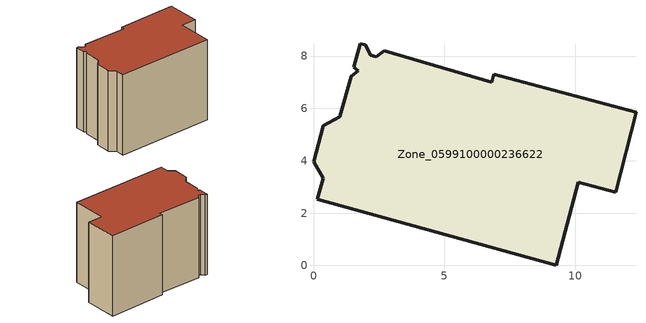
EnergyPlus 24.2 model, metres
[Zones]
Zone_0599100000236622
 floor ground (C_G): 1.43,7.22 1.71,7.44 1.53,7.58 1.78,8.48 1.97,8.42 2.18,8.02 2.4,7.98 2.69,8.21 6.8,6.99 6.88,7.3 12.32,5.85 11.55,2.8 10.12,3.18 9.27,0 0.15,2.54 0.37,3.34 0,3.96 0.38,5.33 1.01,5.69 z0
 wall outside (C_F): 1.78,8.48 1.53,7.58 1.71,7.44 1.43,7.22 1.01,5.69 0.38,5.33 0,3.96 0.37,3.34 0.15,2.54 9.27,0 10.12,3.18 11.55,2.8 12.32,5.85 6.88,7.3 6.8,6.99 2.69,8.21 2.4,7.98 2.18,8.02 1.97,8.42 1.78,8.48 z0:7.97
 roof outside (C_R): 1.71,7.44 1.43,7.22 1.01,5.69 0.38,5.33 0,3.96 0.37,3.34 0.15,2.54 9.27,0 10.12,3.18 11.55,2.8 12.32,5.85 6.88,7.3 6.8,6.99 2.69,8.21 2.4,7.98 2.18,8.02 1.97,8.42 1.78,8.48 1.53,7.58 z7.97
[BUILDING]
Pand.0599100000236622: North Axis=0; Terrain=City; Loads Convergence Tolerance Value=0.04; Temperature Convergence Tolerance Value=0.4; Solar Distribution=FullExterior; Maximum Number of Warmup Days=25; Minimum Number of Warmup Days=1
[Site:Location]
Rotterdam.The.Hague.AP_ZH_NLD Design_Conditions: Latitude=51.96; Longitude=4.45; Time Zone=1; Elevation=-4.5
[SITE:GROUNDTEMPERATURE:BUILDINGSURFACE]
18, 18, 18, 18, 18, 18, 18, 18, 18, 18, 18, 18
[MATERIAL] Thermal Absorptance=0.9; Solar Absorptance=0.7; Visible Absorptance=0.7
Name | Roughness | Thickness | Conductivity | Density | Specific Heat
G.TC.1946 | MediumSmooth | 0.15 | 1 | 540 | 1210
F.TC.1946 | Rough | 0.3 | 0.857143 | 1920 | 840
R.TC.1946 | MediumRough | 0.2 | 0.909091 | 1500 | 1000
[CONSTRUCTION]
C_G: G.TC.1946
C_F: F.TC.1946
C_R: R.TC.1946
[ZONE]
Zone_0599100000236622: Type=1; Multiplier=1; Ceiling Height=Autocalculate; Volume=Autocalculate; Floor Area=autocalculate; Part of Total Floor Area=Yes
[ZONEINFILTRATION:DESIGNFLOWRATE]
Infil_Zone_0599100000236622: Zone or ZoneList or Space or SpaceList=Zone_0599100000236622; Schedule=AlwaysOn; Design Flow Rate Calculation Method=Flow/Area; Flow Rate per Floor Area=0.003; Constant Term Coefficient=1; Temperature Term Coefficient=0; Velocity Term Coefficient=0; Velocity Squared Term Coefficient=0
[HVACTEMPLATE:ZONE:IDEALLOADSAIRSYSTEM]
Zone_0599100000236622: Maximum Heating Supply Air Temperature=50; Minimum Cooling Supply Air Temperature=13; Maximum Heating Supply Air Humidity Ratio=0.0156; Minimum Cooling Supply Air Humidity Ratio=0.0077; Heating Limit=NoLimit; Cooling Limit=NoLimit; Dehumidification Control Type=ConstantSensibleHeatRatio; Cooling Sensible Heat Ratio=0.7; Dehumidification Setpoint=60; Humidification Control Type=None; Humidification Setpoint=30; Outdoor Air Method=None; Outdoor Air Flow Rate per Person=0.00944; Outdoor Air Flow Rate per Zone Floor Area=0; Outdoor Air Flow Rate per Zone=0; Demand Controlled Ventilation Type=None; Outdoor Air Economizer Type=NoEconomizer; Heat Recovery Type=None; Sensible Heat Recovery Effectiveness=0.7; Latent Heat Recovery Effectiveness=0.65
[ZONECONTROL:THERMOSTAT]
ThermostatControl_Zone_0599100000236622: Zone or ZoneList=Zone_0599100000236622; Control Type Schedule=DualSetpointControlType; Control 1=Thermostat_Zone_0599100000236622; Temperature Difference Between Cutout And Setpoint=0
[THERMOSTATSETPOINT:DUALSETPOINT]
Thermostat_Zone_0599100000236622: Heating Setpoint Temperature Schedule=HeatingSetpoint_Zone_0599100000236622; Cooling Setpoint Temperature Schedule=CoolingSetpoint_Zone_0599100000236622
[SCHEDULE:COMPACT]
HeatingSetpoint_Zone_0599100000236622: Through: 12/31, For: AllDays, Until: 24:00, 21
CoolingSetpoint_Zone_0599100000236622: Through: 12/31, For: AllDays, Until: 24:00, 24
DualSetpointControlType: Through: 12/31, For: AllDays, Until: 24:00, 4
AlwaysOn: Through: 12/31, For: AllDays, Until: 24:00, 1
